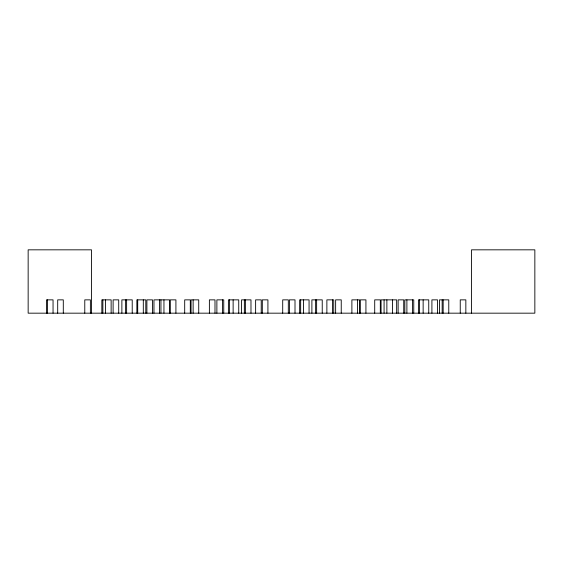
<?xml version="1.0" encoding="UTF-8"?>
<svg xmlns="http://www.w3.org/2000/svg" width="563" height="563" viewBox="0 0 563 563"><rect width="100%" height="100%" fill="white"/><g stroke="black" fill="none" stroke-linecap="round" stroke-linejoin="round"><path stroke-width="0.84" d="M471.512 313.169L471.512 249.831L534.85 249.831L534.85 313.169L28.15 313.169L28.15 249.831L91.487 249.831L91.487 313.169M465.847 313.169L465.847 299.861L460.245 299.861L460.245 313.169M448.774 313.169L448.774 299.861L439.499 299.861L439.499 313.169M443.165 299.861L443.165 313.169M442.159 299.861L442.159 313.169M437.514 313.169L437.514 299.861L431.912 299.861L431.912 313.169M428.753 313.169L428.753 299.861L418.408 299.861L418.408 313.169M423.144 299.861L423.144 313.169M419.414 299.861L419.414 313.169M413.763 313.169L413.763 299.861L404.825 299.861L404.825 313.169M412.496 299.861L412.496 313.169M406.894 299.861L406.894 313.169M403.734 313.169L403.734 299.861L398.132 299.861L398.132 313.169M396.662 313.169L396.662 299.861L381.074 299.861L381.074 313.169M392.474 299.861L392.474 313.169M386.872 299.861L386.872 313.169M384.079 299.861L384.079 313.169M380.314 313.169L380.314 299.861L374.712 299.861L374.712 313.169M365.929 313.169L365.929 299.861L360.327 299.861L360.327 313.169M359.567 313.169L359.567 299.861L351.889 299.861L351.896 313.169M357.498 299.861L357.498 313.169M341.241 313.169L341.241 299.861L335.639 299.861L335.639 313.169M333.746 313.169L333.746 299.861L326.878 299.861L326.878 313.169M332.48 299.861L332.48 313.169M322.233 313.169L322.233 299.861L311.888 299.861L311.888 313.169M316.631 299.861L316.631 313.169M315.618 299.861L315.618 313.169M309.059 313.169L309.059 299.861L299.65 299.861L299.65 313.169M303.457 299.861L303.457 313.169M300.656 299.861L300.656 313.169M295.005 313.169L295.005 299.861L289.403 299.861L289.403 313.169M288.312 313.169L288.312 299.861L282.71 299.861L282.71 313.169M267.918 313.169L267.918 299.861L262.316 299.861L262.316 313.169M261.225 313.169L261.225 299.861L255.623 299.861L255.623 313.169M250.978 313.169L250.978 299.861L241.569 299.861L241.569 313.169M245.377 299.861L245.377 313.169M244.363 299.861L244.363 313.169M238.74 313.169L238.74 299.861L228.395 299.861L228.395 313.169M233.131 299.861L233.131 313.169M229.401 299.861L229.401 313.169M223.75 313.169L223.75 299.861L216.882 299.861L216.882 313.169M222.484 299.861L222.484 313.169M214.989 313.169L214.989 299.861L209.38 299.861L209.387 313.169M198.732 313.169L198.732 299.861L191.061 299.861L191.061 313.169M193.13 299.861L193.13 313.169M190.301 313.169L190.301 299.861L184.699 299.861L184.699 313.169M175.916 313.169L175.916 299.861L170.315 299.861L170.315 313.169M169.554 313.169L169.554 299.861L153.959 299.861L153.959 313.169M163.953 299.861L163.953 313.169M160.948 299.861L160.948 313.169M159.568 299.861L159.568 313.169M152.496 313.169L152.496 299.861L146.894 299.861L146.894 313.169M145.803 313.169L145.803 299.861L136.865 299.861L136.865 313.169M143.312 299.861L143.312 313.169M137.71 299.861L137.71 313.169M132.221 313.169L132.221 299.861L121.875 299.861L121.875 313.169M126.619 299.861L126.619 313.169M125.605 299.861L125.605 313.169M118.716 313.169L118.716 299.861L113.114 299.861L113.114 313.169M111.129 313.169L111.129 299.861L101.854 299.861L101.854 313.169M105.527 299.861L105.527 313.169M102.867 299.861L102.867 313.169M90.383 313.169L90.383 299.861L84.781 299.861L84.781 313.169M63.295 313.169L63.295 299.861L57.693 299.861L57.693 313.169M53.049 313.169L53.049 299.861L46.433 299.861L46.433 313.169M47.447 299.861L47.447 313.169"/></g></svg>
